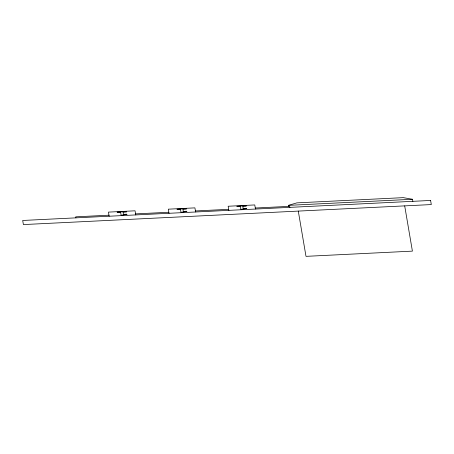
<?xml version="1.0" encoding="UTF-8"?>
<svg xmlns="http://www.w3.org/2000/svg" width="454" height="454" viewBox="0 0 454 454"><rect width="100%" height="100%" fill="white"/><g stroke="black" fill="none" stroke-linecap="round" stroke-linejoin="round"><path stroke-width="0.68" d="M288.545 206.388L288.369 205.361L296.888 202.87L403.294 197.649L412.516 199.272L412.862 201.326M288.369 205.361L412.516 199.272M108.983 215.196L75.727 216.83L75.903 217.858M135.581 213.891L168.837 212.262M195.441 210.957L228.691 209.322M255.296 208.023L289.714 206.332L289.89 207.359M404.696 205.878L412.408 251.13L305.996 256.351L298.289 211.099M255.466 209.05L254.768 204.936L228.163 206.241L228.867 210.355M195.612 211.984L194.914 207.87L168.309 209.175L169.013 213.289M135.757 214.924L135.059 210.809L108.455 212.114L109.159 216.223M123.392 214.878L121.11 215.219L120.611 212.273L117.206 212.444L117.149 212.109L126.507 211.649L126.564 211.984L123.085 212.154L123.46 214.339L126.938 214.169L126.989 214.47L123.392 214.878M183.246 211.944L180.964 212.279L180.465 209.339L177.06 209.504L177.003 209.175L186.361 208.715L186.418 209.044L182.939 209.215L183.314 211.405L186.793 211.235L186.844 211.53L183.246 211.944M243.1 209.01L240.819 209.345L240.319 206.4L236.914 206.57L236.857 206.235L246.216 205.776L246.272 206.11L242.794 206.281L243.168 208.471L246.647 208.295L246.698 208.596L243.1 209.01M430.602 200.458L22.7 220.468L23.398 224.582L431.3 204.572L430.602 200.458"/></g></svg>
